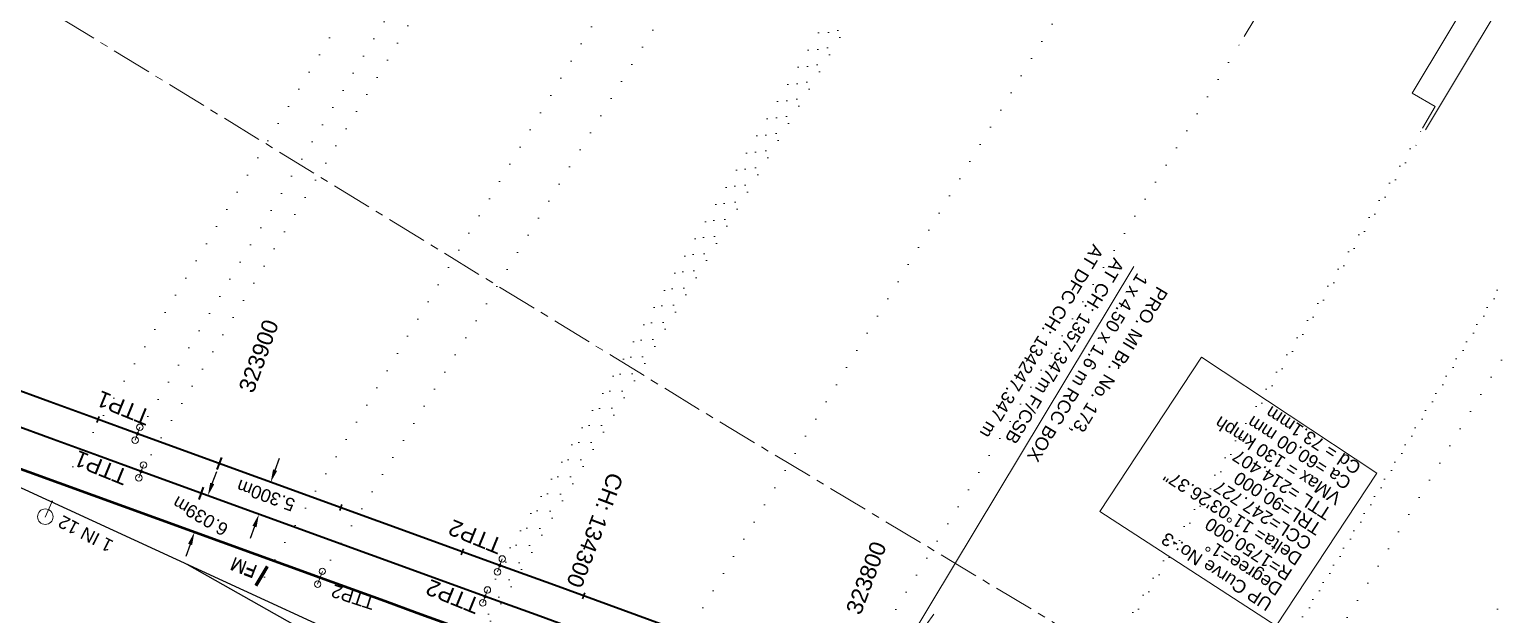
# Model space of a CAD drawing. Header units: metres. Extents: x 560405 to 1249476, y 3385111 to 6787087.
# Drawn here: x 625074.5 to 625301.4, y 3393241.4 to 3393332.1 of the extents above; entities that cross this region are included whole.
import ezdxf

# ---------------------------------------------------------------- set-up
doc = ezdxf.new("R2010")
doc.units = ezdxf.units.M
doc.header["$MEASUREMENT"] = 0
doc.header["$PDSIZE"] = 0.05
doc.linetypes.add('ACAD_ISO07W100', pattern=[3, 0, -3])
doc.linetypes.add('CENTER', pattern=[2, 1.25, -0.25, 0.25, -0.25])
doc.layers.get('Defpoints').update_dxf_attribs({"color": 5, "lineweight": 0})
for name, color, linetype, lineweight in [('CANAL TOP', 5, 'Continuous', 0), ('Cardinal_Leader', 10, 'Continuous', 0), ('Chainage', 7, 'Continuous', 0), ('DOTED LINE', 7, 'ACAD_ISO07W100', 18), ('EXISTING BRIDGE DETAILS', 7, 'Continuous', 0), ('Existing Railway Boundary', 7, 'CENTER', 0), ('Horiz Curve', 7, 'Continuous', 0), ("NEW MANDI GOBINDPUR CROSSING STN. SRJ's", 10, 'Continuous', 0), ('NEW MANDI GOBINDPUR LOOP LINES', 1, 'Continuous', 0), ('Prop_Horiz Alignment', 7, 'Continuous', 0), ('Proposed Chainage', 10, 'Continuous', 0), ('PROPOSED DFCC TRACK', 1, 'Continuous', 0), ('Proposed TPTC Chainages', 10, 'Continuous', 0)]:
    doc.layers.add(name, color=color, linetype=linetype, lineweight=lineweight)
for name, color, linetype in [('Cut & Conn curves dn', 192, 'Continuous'), ('Cut & Conn curves up', 192, 'Continuous'), ('cut conn grades dn', 192, 'Continuous'), ('Dimension', 10, 'Continuous'), ('IR PROPOSALS', 190, 'Continuous'), ('OP-3 CH UP', 7, 'Continuous')]:
    doc.layers.add(name, color=color, linetype=linetype)
doc.styles.add('ARIAL', font='arial.ttf')
doc.styles.get("Standard").update_dxf_attribs({"font": 'arial.ttf'})
doc.styles.add('Style-Arial', font='arial.ttf')
doc.dimstyles.get("Standard").update_dxf_attribs({"dimtxt": 2.5, "dimasz": 2.5, "dimexe": 0.18, "dimexo": 0.0625, "dimgap": 0.09, "dimtad": 0, "dimtih": 1, "dimtoh": 1, "dimdec": 3, "dimzin": 0, "dimdsep": 46, "dimtxsty": 'Standard', "dimcen": 0.09, "dimaunit": 1, "dimadec": 4, "dimazin": 0, "dimtfac": 1, "dimtdec": 3, "dimtofl": 0, "dimtmove": 0, "dimatfit": 3, "dimfxl": 1, "dimtolj": 1, "dimtzin": 0, "dimarcsym": 0})

# ---------------------------------------------------------------- blocks, each defined once
blk = doc.blocks.new('*D58')
at = {"layer": 'Defpoints', "color": 0, "lineweight": 9, "transparency": 16777216}
for p in [(625111.9, 3393261.92), (625115.76, 3393260.51), (625113.95, 3393255.53)]:
    blk.add_point(p, dxfattribs=at)
at = {"layer": 'Dimension', "color": 0, "lineweight": -2, "transparency": 16777216}
for p, q in [((625112.58, 3393263.8), (625113.27, 3393265.68)), ((625115.71, 3393260.53), (625111.73, 3393261.99)), ((625113.89, 3393255.56), (625109.91, 3393257.01)), ((625109.39, 3393255.07), (625108.71, 3393253.19))]:
    blk.add_line(p, q, dxfattribs=at)
at = {"layer": 'Dimension', "color": 0, "lineweight": 9, "transparency": 16777216}
for points in [[(625112.27, 3393263.92), (625112.9, 3393263.69), (625111.9, 3393261.92)], [(625109.08, 3393255.18), (625109.71, 3393254.95), (625110.08, 3393256.95)]]:
    blk.add_solid(points, dxfattribs=at)
at = {"layer": 'Dimension', "color": 0, "lineweight": 0, "transparency": 16777216, "insert": (625111.15, 3393259.88), "char_height": 2, "attachment_point": 5, "rotation": 160}
blk.add_mtext('\\A1;5.300m', dxfattribs=at)
blk = doc.blocks.new('*D417')
at = {"layer": 'Defpoints', "color": 0, "lineweight": 9, "transparency": 16777216}
for p in [(625097.91, 3393261.4), (625102.17, 3393259.85), (625095.84, 3393255.73)]:
    blk.add_point(p, dxfattribs=at)
at = {"layer": 'Dimension', "color": 0, "lineweight": -2, "transparency": 16777216}
for p, q in [((625102.85, 3393261.73), (625103.54, 3393263.61)), ((625097.97, 3393261.38), (625102.34, 3393259.79)), ((625095.9, 3393255.71), (625100.27, 3393254.12)), ((625099.42, 3393252.3), (625098.74, 3393250.42))]:
    blk.add_line(p, q, dxfattribs=at)
at = {"layer": 'Dimension', "color": 0, "lineweight": 9, "transparency": 16777216}
for points in [[(625102.54, 3393261.85), (625103.17, 3393261.62), (625102.17, 3393259.85)], [(625099.11, 3393252.41), (625099.73, 3393252.18), (625100.1, 3393254.18)]]:
    blk.add_solid(points, dxfattribs=at)
at = {"layer": 'Dimension', "color": 0, "lineweight": 0, "transparency": 16777216, "insert": (625101.01, 3393256.68), "char_height": 2, "attachment_point": 5, "rotation": 150}
blk.add_mtext('\\A1;6.039m', dxfattribs=at)

msp = doc.modelspace()

# ---------------------------------------------------------------- linework, layer by layer
at = {"layer": 'CANAL TOP', "lineweight": 13, "flags": 128}
msp.add_lwpolyline([(625177.0636, 3393175.3731), (625182.7496, 3393190.9321), (625193.2178, 3393211.724), (625214.6069, 3393241.486)], dxfattribs=at)
at = {"layer": 'Cardinal_Leader', "linetype": 'Continuous', "lineweight": 13}
msp.add_line((625119.1738, 3393246.123), (625119.9011, 3393248.1155), dxfattribs=at)
for centre in [(625119.1738, 3393246.123), (625119.9011, 3393248.1155)]:
    msp.add_circle(centre, 0.5, dxfattribs=at)
at = {"layer": 'Chainage', "color": 4, "lineweight": 0, "flags": 128}
for points in [[(625091.2818, 3393269.4522), (625091.2818, 3393269.4522)], [(625148.0423, 3393248.8255), (625148.0423, 3393248.8255)]]:
    msp.add_lwpolyline(points, dxfattribs=at)
at = {"layer": 'Cut & Conn curves dn', "color": 190, "lineweight": 13}
for p, q in [((625090.9182, 3393268.4559), (625091.6455, 3393270.4484)), ((625147.0277, 3393248.0462), (625147.755, 3393250.0387))]:
    msp.add_line(p, q, dxfattribs=at)
for centre in [(625091.6455, 3393270.4484), (625090.9182, 3393268.4559), (625147.755, 3393250.0387), (625147.0277, 3393248.0462)]:
    msp.add_circle(centre, 0.5, dxfattribs=at)
at = {"layer": 'Cut & Conn curves up', "color": 190, "lineweight": 13}
for p, q in [((625091.4852, 3393262.6099), (625092.2125, 3393264.6024)), ((625144.7339, 3393243.2408), (625145.4612, 3393245.2333))]:
    msp.add_line(p, q, dxfattribs=at)
for centre in [(625092.2125, 3393264.6024), (625091.4852, 3393262.6099), (625145.4612, 3393245.2333), (625144.7339, 3393243.2408)]:
    msp.add_circle(centre, 0.5, dxfattribs=at)
at = {"layer": 'cut conn grades dn', "color": 190, "linetype": 'Continuous', "lineweight": 0, "flags": 128}
for points in [[(625320.2122, 3393374.8668), (625288.6683, 3393322.247)], [(625324.211, 3393372.4758), (625290.6948, 3393316.5659)], [(625288.6683, 3393322.247), (625292.2064, 3393320.1722), (625290.267, 3393316.8217)]]:
    msp.add_lwpolyline(points, dxfattribs=at)
at = {"layer": 'DOTED LINE', "color": 190, "linetype": 'ACAD_ISO07W100', "lineweight": 18}
for p, q in [((625091.2818, 3393269.4522), (625168.3153, 3393398.286)), ((625091.7832, 3393263.4965), (625171.4779, 3393396.7811)), ((625145.0976, 3393244.2371), (625213.4859, 3393356.7021)), ((625147.4161, 3393249.0837), (625212.2336, 3393357.4873)), ((625228.7694, 3393212.9993), (625290.6947, 3393316.5657)), ((625231.0623, 3393217.8052), (625290.2669, 3393316.8215))]:
    msp.add_line(p, q, dxfattribs=at)
at = {"layer": 'DOTED LINE', "color": 1, "linetype": 'ACAD_ISO07W100', "lineweight": 18}
for p, q in [((625078.0763, 3393258.9828), (625158.4359, 3393393.3793)), ((625110.9504, 3393247.2326), (625187.4093, 3393376.0504)), ((625119.5698, 3393247.208), (625191.5337, 3393365.7141)), ((625137.9965, 3393227.0984), (625216.5252, 3393358.4331)), ((625139.2586, 3393230.8223), (625216.0451, 3393359.2432)), ((625162.9033, 3393215.8492), (625239.9152, 3393344.6469)), ((625194.1847, 3393218.3803), (625262.6597, 3393331.0435)), ((625235.2138, 3393179.8148), (625308.8219, 3393303.4478)), ((625244.1422, 3393194.5237), (625309.0483, 3393303.2987)), ((625230.8692, 3393161.1392), (625313.9848, 3393300.1451))]:
    msp.add_line(p, q, dxfattribs=at)
at = {"layer": 'DOTED LINE', "color": 6, "linetype": 'ACAD_ISO07W100', "lineweight": 18}
msp.add_line((625282.7778, 3393210.3057), (625330.6543, 3393290.3762), dxfattribs=at)
at = {"layer": 'EXISTING BRIDGE DETAILS', "color": 10, "flags": 128}
msp.add_lwpolyline([(625245.531, 3393295.3739), (625189.528, 3393202.1903)], dxfattribs=at)
at = {"layer": 'Existing Railway Boundary', "color": 6, "lineweight": 20, "ltscale": 5, "flags": 128}
msp.add_lwpolyline([(627892.3746, 3391590.8464), (627853.8026, 3391614.8633), (627807.8709, 3391643.3648), (627763.2098, 3391671.1424), (627729.391, 3391692.3162), (627635.8822, 3391750.6784), (627660.1446, 3391809.2203), (627519.5568, 3391891.152), (627476.8389, 3391915.865), (627434.3844, 3391942.69), (627307.5279, 3392026.3119), (627306.7829, 3392026.5061), (627267.353, 3392052.7992), (627223.9736, 3392078.9893), (627097.3461, 3392148.2433), (627064.2509, 3392171.6214), (627020.7361, 3392194.4307), (626980.8782, 3392219.8528), (626937.972, 3392245.713), (626894.59, 3392272.359), (626851.325, 3392298.078), (626765.656, 3392350.035), (626720.72, 3392377.008), (626678.274, 3392402.82), (626638.354, 3392427.704), (626595.176, 3392453.388), (626546.2585, 3392482.4138), (626502.9741, 3392507.8519), (626457.1589, 3392535.47), (626370.2027, 3392585.4762), (626329.4837, 3392607.8197), (626276.63, 3392641.1068), (626248.5163, 3392659.2277), (626219.5479, 3392680.9715), (626152.643, 3392718.511), (626109.5867, 3392744.8943), (626057.9239, 3392775.41), (626021.0374, 3392796.8242), (625904.8086, 3392858.5418), (625861.3055, 3392884.0038), (625818.1177, 3392909.4437), (625699.839, 3392978.326), (625656.064, 3393004.068), (625614.356, 3393028.385), (625543.556, 3393070.031), (625500.6769, 3393095.2405), (625461.769, 3393118.43), (625418.978, 3393143.909), (625375.919, 3393169.091), (625289.4128, 3393220.1398), (625283.3377, 3393209.9857), (625180.1642, 3393272.0512), (624950.6342, 3393412.922), (624924.3694, 3393369.1236), (624924.3694, 3393369.1236)], dxfattribs=at)
at = {"layer": 'Horiz Curve', "color": 190, "lineweight": 40}
for p, q in [((625147.3914, 3393249.0425), (625091.2818, 3393269.4522)), ((625145.0976, 3393244.2371), (625091.8488, 3393263.6062))]:
    msp.add_line(p, q, dxfattribs=at)
at = {"layer": 'Horiz Curve', "color": 190, "lineweight": 40, "flags": 128}
for points in [[(625091.2818, 3393269.4522), (625084.4948, 3393271.9214), (625077.7086, 3393274.3928), (625070.9241, 3393276.8688), (625064.1421, 3393279.3517), (625057.3634, 3393281.8437), (625050.5889, 3393284.347), (625043.8195, 3393286.864), (625037.056, 3393289.3969), (625030.2993, 3393291.9479), (625023.5504, 3393294.5194), (625016.8101, 3393297.1135), (625010.0795, 3393299.7324), (625003.3595, 3393302.3785), (624996.6511, 3393305.0539), (624989.9553, 3393307.7607), (624983.2733, 3393310.5013), (624976.6061, 3393313.2777), (624969.9548, 3393316.0922)], [(625091.8488, 3393263.6062), (625085.0618, 3393266.0754), (625078.2756, 3393268.5468), (625071.4911, 3393271.0229), (625064.7091, 3393273.5057), (625057.9304, 3393275.9977), (625051.1559, 3393278.501), (625044.3864, 3393281.018), (625037.623, 3393283.5509), (625030.8663, 3393286.1019), (625024.1174, 3393288.6734), (625017.3771, 3393291.2675), (625010.6465, 3393293.8864), (625003.9265, 3393296.5325), (624997.218, 3393299.2079), (624990.5223, 3393301.9148), (624983.8403, 3393304.6553), (624977.173, 3393307.4317), (624970.5217, 3393310.2462)], [(625103.6287, 3393263.8969), (625104.3124, 3393265.7764)], [(625103.6291, 3393263.8968), (625104.3128, 3393265.7763)], [(625100.835, 3393259.2734), (625101.5187, 3393261.1529)], [(625231.7005, 3393217.5544), (625223.3164, 3393220.8265), (625214.9172, 3393224.0598), (625206.5049, 3393227.2585), (625198.081, 3393230.4269), (625189.6474, 3393233.5693), (625181.2058, 3393236.69), (625172.7578, 3393239.7933), (625164.305, 3393242.8836), (625155.849, 3393245.9652), (625147.3914, 3393249.0425)], [(625229.4067, 3393212.749), (625221.0225, 3393216.0212), (625212.6234, 3393219.2545), (625204.211, 3393222.4532), (625195.7872, 3393225.6216), (625187.3536, 3393228.7639), (625178.912, 3393231.8846), (625170.464, 3393234.988), (625162.0112, 3393238.0782), (625153.5552, 3393241.1598), (625145.0976, 3393244.2371)]]:
    msp.add_lwpolyline(points, dxfattribs=at)
at = {"layer": 'IR PROPOSALS', "lineweight": 13}
msp.add_lwpolyline([(625283.1817, 3393263.3278), (625256.0149, 3393281.3231), (625240.2717, 3393257.4161), (625267.6026, 3393239.6699)], close=True, dxfattribs=at)
at = {"layer": "NEW MANDI GOBINDPUR CROSSING STN. SRJ's", "linetype": 'Continuous', "lineweight": 0, "flags": 128}
msp.add_lwpolyline([(625298.3007, 3393390.2523), (625262.6597, 3393331.0435)], dxfattribs=at)
at = {"layer": "NEW MANDI GOBINDPUR CROSSING STN. SRJ's", "color": 1, "linetype": 'Continuous', "lineweight": 13, "flags": 128}
msp.add_lwpolyline([(625076.988, 3393256.5409), (625078.026, 3393258.8153)], dxfattribs=at)
at = {"layer": "NEW MANDI GOBINDPUR CROSSING STN. SRJ's", "color": 1, "linetype": 'Continuous', "lineweight": 13, "const_width": 0.5, "flags": 128}
for points in [[(625111.3443, 3393248.7876), (625109.6136, 3393245.8832)], [(625111.3838, 3393248.9022), (625109.6487, 3393246.0005)]]:
    msp.add_lwpolyline(points, dxfattribs=at)
at = {"layer": "NEW MANDI GOBINDPUR CROSSING STN. SRJ's", "color": 1, "linetype": 'Continuous', "lineweight": 13}
msp.add_circle((625077.0069, 3393256.5821), 1.2, dxfattribs=at)
at = {"layer": 'NEW MANDI GOBINDPUR LOOP LINES', "color": 1, "linetype": 'Continuous', "lineweight": 25}
for points in [[(625254.5641, 3393168.1667), (625235.7714, 3393179.4791, 0.02757087), (625138.3694, 3393231.0235), (625043.234, 3393274.839)], [(625243.8725, 3393149.7264), (625230.8692, 3393161.1392, 0.05144758), (625137.9965, 3393227.0984), (625098.994, 3393249.1582)]]:
    msp.add_lwpolyline(points, format="xyb", dxfattribs=at)
at = {"layer": 'OP-3 CH UP', "color": 40, "lineweight": 9, "true_color": 0xf8d731}
for radius in [8763.3902, 8182.5236, 7294.1209]:
    msp.add_circle((624059.7714, 3393874.4188), radius, dxfattribs=at)
at = {"layer": 'Prop_Horiz Alignment', "color": 4, "linetype": 'Continuous', "lineweight": 30, "flags": 128}
for points in [[(625085.0049, 3393271.2036), (625085.3468, 3393272.1434)], [(625122.5952, 3393257.5299), (625122.9371, 3393258.4697)], [(625141.3904, 3393250.6932), (625141.7323, 3393251.633)], [(625160.1844, 3393243.854), (625160.5268, 3393244.7936)]]:
    msp.add_lwpolyline(points, dxfattribs=at)
at = {"layer": 'Prop_Horiz Alignment', "color": 4, "linetype": 'Continuous', "lineweight": 30}
for centre in [(625091.2818, 3393269.4522), (625091.8488, 3393263.6062), (625147.3914, 3393249.0425), (625145.0976, 3393244.2371)]:
    msp.add_circle(centre, 0.15, dxfattribs=at)
at = {"layer": 'PROPOSED DFCC TRACK', "color": 1, "linetype": 'Continuous', "lineweight": 50}
msp.add_line((625119.5375, 3393247.1193), (625001.2779, 3393290.081), dxfattribs=at)
at = {"layer": 'PROPOSED DFCC TRACK', "color": 1, "linetype": 'Continuous', "lineweight": 50, "flags": 128}
msp.add_lwpolyline([(625194.1847, 3393218.3803), (625189.2763, 3393220.4664), (625184.3532, 3393222.5176), (625179.4166, 3393224.5362), (625174.4679, 3393226.5247), (625169.5081, 3393228.4855), (625164.5384, 3393230.421), (625159.5599, 3393232.3339), (625154.5736, 3393234.2265), (625149.5807, 3393236.1013), (625144.5821, 3393237.9609), (625139.5788, 3393239.8079), (625134.5717, 3393241.6446), (625129.5619, 3393243.4737), (625124.5501, 3393245.2978), (625119.5375, 3393247.1193)], dxfattribs=at)

# ---------------------------------------------------------------- texts
at = {"layer": 'Chainage', "color": 190, "lineweight": 0, "char_height": 2.5, "attachment_point": 1, "line_spacing_factor": 0.672, "style": 'Style-Arial'}
for s, insert, rotation in [('323900', (625106.8641, 3393276.447), 70.011273), ('TTP1', (625092.5958, 3393270.6637), 157.854841), ('TTP1', (625089.1098, 3393261.3988), 157.854841), ('TTP2', (625147.0824, 3393250.7034), 157.854841), ('323800', (625200.8899, 3393242.0817), 69.484873), ('TTP2', (625143.5964, 3393241.4385), 157.854841)]:
    msp.add_mtext(s, dxfattribs=dict(at, insert=insert, rotation=rotation))
at = {"layer": 'EXISTING BRIDGE DETAILS', "color": 10, "style": 'ARIAL'}
for s, p in [('AT DFC CH: 134247.347 m', (625239.2663, 3393298.9571)), ('AT CH: 1357.347m F/CSB', (625242.4663, 3393296.8571)), ('1 x 4.50 x 1.6 m RCC BOX', (625246.1361, 3393294.5034)), ('PRO. MI Br. No. 173,', (625249.2059, 3393292.4498))]:
    msp.add_text(s, height=2, rotation=239, dxfattribs=at).set_placement(p)
at = {"layer": 'IR PROPOSALS', "color": 190, "lineweight": 13, "insert": (625280.9516, 3393264.6928), "char_height": 2.000005, "attachment_point": 7, "rotation": 147, "line_spacing_factor": 0.84, "style": 'Style-Arial'}
msp.add_mtext('UP Curve No:-3\\PDegree=1%%D\\PR=1750.000\\PDelta= 11%%D03\'26.37"\\PCCL=247.727\\PTRL=90.000\\PTTL =214.407\\PVMax = 130 kmph\\PCa =60.00 mm\\PCd = 73.1mm', dxfattribs=at)
at = {"layer": "NEW MANDI GOBINDPUR CROSSING STN. SRJ's", "color": 1, "linetype": 'Continuous', "lineweight": 13, "char_height": 2, "attachment_point": 4, "line_spacing_factor": 0.60036, "style": 'ARIAL'}
for s, insert, rotation in [('1 IN 12', (625087.2473, 3393251.8669), 152.651136), ('FM', (625109.5787, 3393247.9043), 158.870292), ('FM', (625109.6169, 3393248.0215), 158.782861)]:
    msp.add_mtext(s, dxfattribs=dict(at, insert=insert, rotation=rotation))
at = {"layer": 'Proposed Chainage', "color": 1, "lineweight": 0, "insert": (625165.3957, 3393263.2156), "char_height": 2.5, "attachment_point": 4, "rotation": 249.276953, "line_spacing_factor": 0.6, "style": 'Style-Arial'}
msp.add_mtext('CH: 134300', dxfattribs=at)
at = {"layer": 'Proposed TPTC Chainages', "color": 1, "lineweight": 0, "insert": (625127.901, 3393243.051), "char_height": 2, "attachment_point": 4, "rotation": 161.928026, "line_spacing_factor": 0.6, "style": 'ARIAL'}
msp.add_mtext('\\pxsm1;TTP2', dxfattribs=at)

# ---------------------------------------------------------------- dimensions: what is measured, and where the dimension line sits
at = {"layer": 'Dimension', "color": 190, "lineweight": 0}
dim = msp.add_linear_dim(base=(625111.8968, 3393261.9243), p1=(625113.9471, 3393255.5338), p2=(625115.7644, 3393260.5125), angle=69.947336, dimstyle='Standard', override={"dimtxt": 2, "dimasz": 2, "dimdec": 3, "dimpost": 'm'}, dxfattribs=at)
dim.commit()
dim.dimension.update_dxf_attribs({"geometry": '*D58', "text_midpoint": (625111.1496, 3393259.8773), "dimtype": 161, "text_rotation": 160})
at = {"layer": 'Dimension', "color": 10, "lineweight": 0}
dim = msp.add_linear_dim(base=(625102.1692, 3393259.8522), p1=(625095.8439, 3393255.7268), p2=(625097.9083, 3393261.4021), angle=70.011273, dimstyle='Standard', override={"dimtxt": 2, "dimasz": 2, "dimpost": 'm'}, dxfattribs=at)
dim.commit()
dim.dimension.update_dxf_attribs({"geometry": '*D417', "text_midpoint": (625101.0148, 3393256.6787), "dimtype": 161, "text_rotation": 150})

doc.saveas('drawing.dxf')
